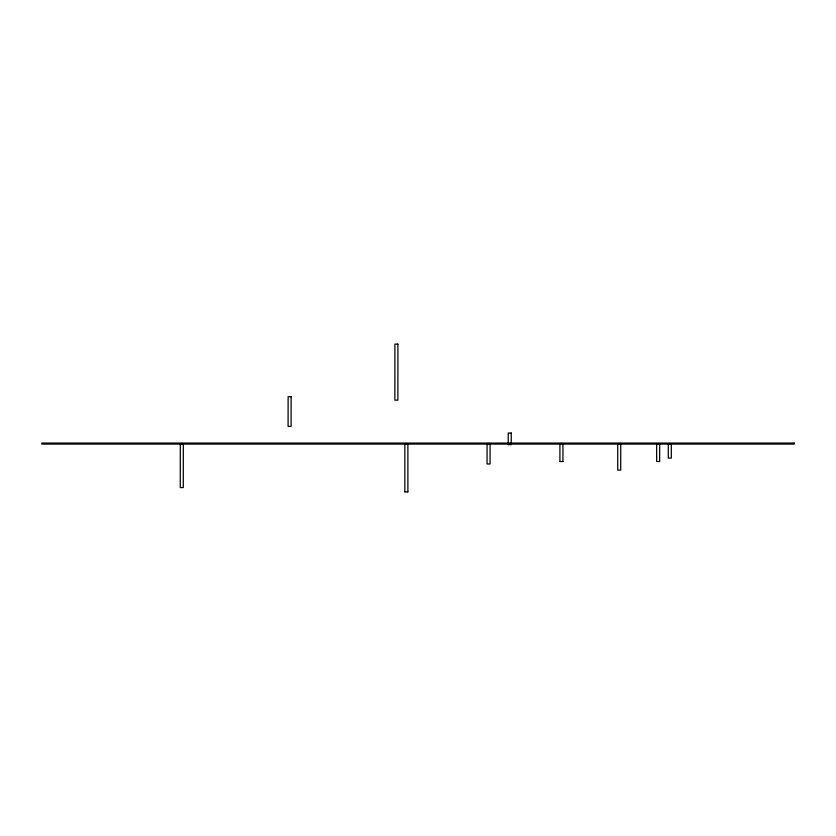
<?xml version="1.0" encoding="UTF-8"?>
<svg xmlns="http://www.w3.org/2000/svg" width="836" height="836" viewBox="0 0 836 836"><rect width="100%" height="100%" fill="white"/><g stroke="black" fill="none" stroke-linecap="round" stroke-linejoin="round"><path stroke-width="1.25" d="M404.875 443.571L407.853 443.571M559.942 443.571L562.921 443.571M559.942 461.535L562.921 461.535M404.875 491.892L407.853 491.892M562.942 443.571L562.942 461.535M559.911 443.571L559.911 461.535M407.884 443.571L407.884 491.892M404.854 443.571L404.854 491.892M397.884 344.108L394.905 344.108L394.874 400.151L397.884 400.151L397.905 344.108M291.095 396.661L288.117 396.661L288.096 426.433L291.095 426.433L291.127 396.661M511.214 433.038L508.236 433.038L508.215 444.616L511.214 444.616L511.245 433.038M794.2 443.07L41.8 443.07L41.8 444.083L794.2 444.083L794.2 443.07M183.283 443.571L180.304 443.571L180.273 487.587L183.283 487.587L183.303 443.571M490.063 443.571L487.075 443.571L487.054 463.99L490.063 463.99L490.084 443.571M620.73 443.571L617.741 443.571L617.72 470.114L620.73 470.114L620.751 443.571M659.656 443.571L656.678 443.571L656.647 461.503L659.656 461.503L659.677 443.571M671.298 443.571L668.319 443.571L668.288 458.076L671.298 458.076L671.318 443.571"/></g></svg>
